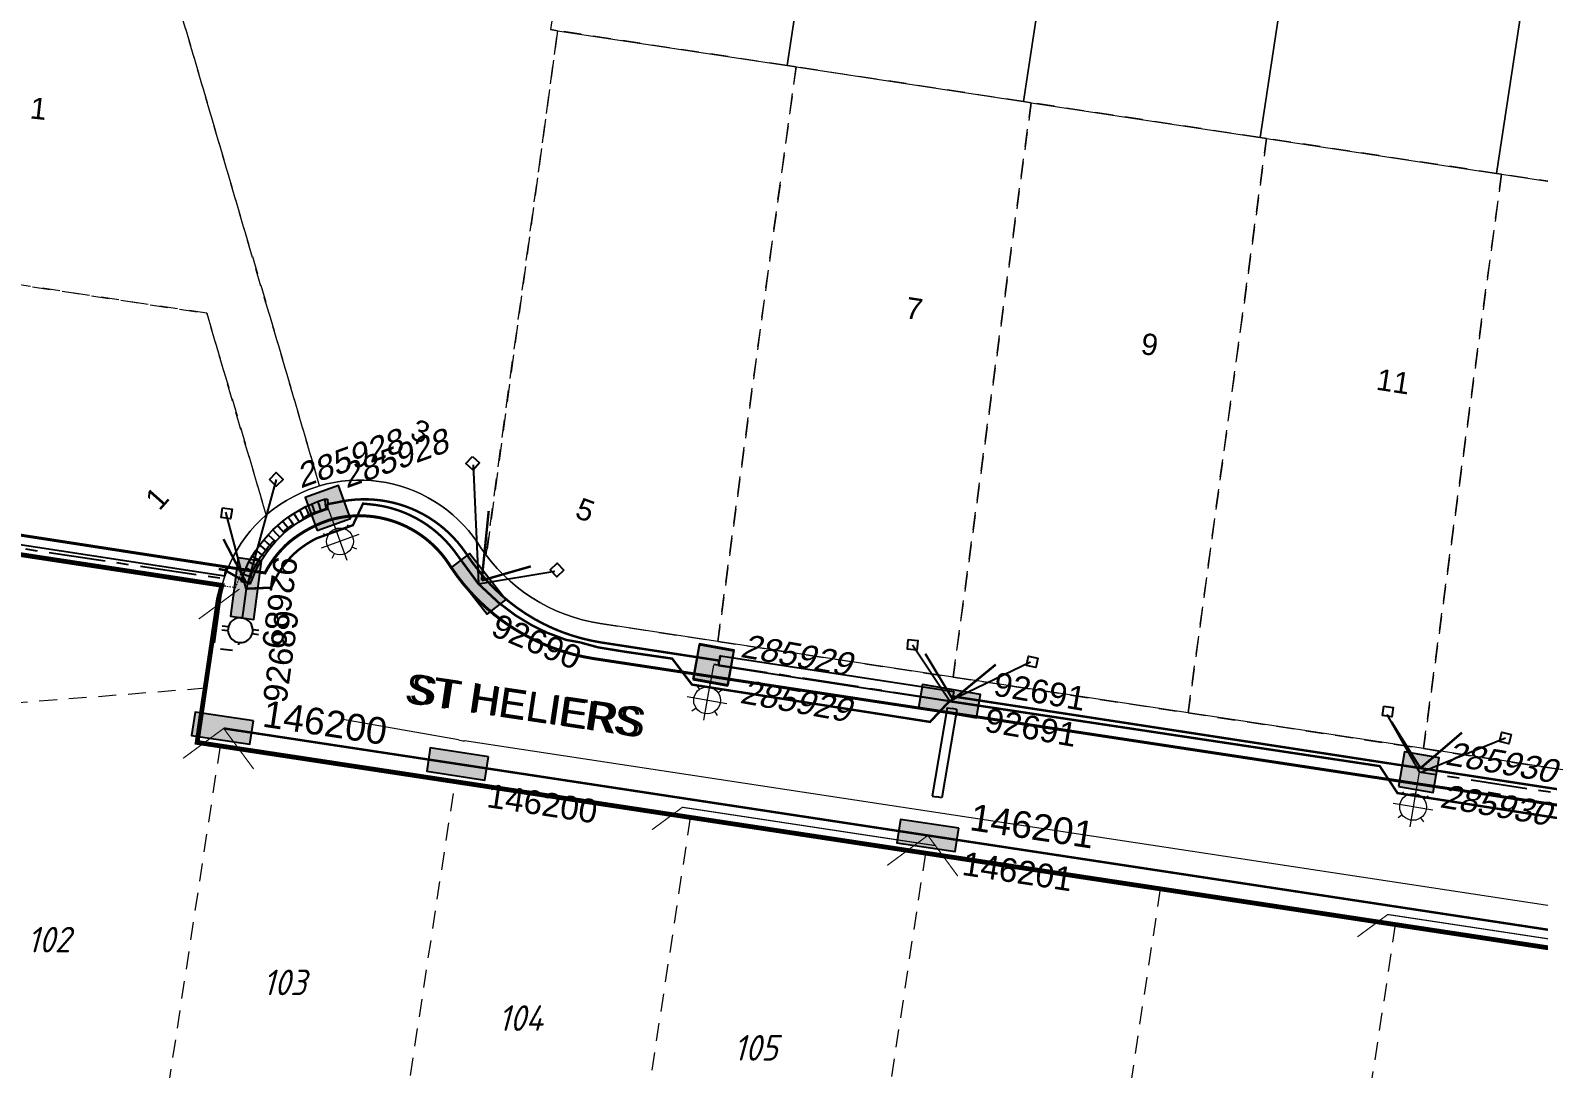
# Model space of a CAD drawing. Header units: metres. Extents: x 277548 to 280124, y 6243677 to 6246862.
# Drawn here: x 278585.5 to 278712.4, y 6245225.2 to 6245312.6 of the extents above; entities that cross this region are included whole.
import ezdxf
from ezdxf.enums import TextEntityAlignment as Align

# ---------------------------------------------------------------- set-up
doc = ezdxf.new("R2010")
doc.units = ezdxf.units.M
for name, pattern in [('Cable New OH', [6, 4, -2]), ('Dash', [5, 3, -2]), ('DIVIDE2', [0.625, 0.25, -0.125, 0, -0.125, 0, -0.125]), ('HIDDEN', [0.375, 0.25, -0.125]), ('HIDDEN2', [0.1875, 0.125, -0.0625]), ('IECLAUG', [3, 2, -1]), ('IECLCENT', [15.5, 9.5, -2, 2, -2]), ('PHANTOM2', [1.25, 0.625, -0.125, 0.125, -0.125, 0.125, -0.125])]:
    doc.linetypes.add(name, pattern=pattern)
doc.layers.get('0').update_dxf_attribs({"color": 6})
doc.layers.add('_User ZKERB-3-1', color=7, linetype='Continuous', lineweight=0, true_color=0x949494)
doc.layers.add('_User ZSTG1-1-1', color=7, linetype='Continuous', lineweight=0, true_color=0x0000f0)
for name, color, linetype, lineweight in [('_User ZSTG1-1-5', 7, 'Continuous', 0), ('Cadastre Land Parcels_SP_EXT', 9, 'Continuous', 5), ('Cadastre Other Property_SP_EXT', 9, 'HIDDEN', 5), ('Cadastre Roads_SP_EXT', 94, 'Continuous', 15)]:
    doc.layers.add(name, color=color, linetype=linetype, lineweight=lineweight)
for name, color, linetype in [('Duct_SP_EXT', 7, 'Continuous'), ('Equip_LV_EXT', 7, 'Continuous'), ('Equip_SP_SL_EXT', 7, 'Continuous'), ('Notes', 7, 'Continuous'), ('Notes_HV_MISC', 7, 'Continuous'), ('Notes_LV_MISC', 7, 'Continuous'), ('Notes_SP_MISC', 7, 'Continuous'), ('Services_SP_EXT', 7, 'Continuous'), ('SupportsUG_SP_LV_EXT', 7, 'Continuous'), ('SupportsUG_SP_LV_NEW', 2, 'Continuous'), ('SupportsUG_SP_LV_SL_EXT', 7, 'Continuous')]:
    doc.layers.add(name, color=color, linetype=linetype)
doc.styles.add('COLUMN_LABEL', font='arial.ttf')
doc.styles.add('iecARIAL', font='arial.ttf', dxfattribs={"height": 2})
doc.styles.add('iecISOCP', font='isocp.shx')
doc.styles.add('POLE_LABEL', font='arial.ttf')
doc.styles.get("Standard").update_dxf_attribs({"font": 'arial.ttf'})

# ---------------------------------------------------------------- blocks, each defined once
blk = doc.blocks.new('*U69')
at = {"lineweight": 15}
for p, q in [((0, 0), (-0.42, -2.47)), ((-1.87, -2.26), (-1.54, -2.72)), ((-0.3, -1.72), (-1.06, -6.16)), ((1.01, -2.75), (0.55, -3.08)), ((1.54, -4.32), (-2.9, -3.56)), ((-2.36, -5.13), (-1.9, -4.81)), ((0.51, -5.63), (0.19, -5.17))]:
    blk.add_line(p, q, dxfattribs=at)
blk.add_circle((-0.68, -3.94), 1.5, dxfattribs=at)
for tag, p, height, flags in [('OPERATING_VOLTAGE', (0.98, -1.65), 0.2, 9), ('ORIENTATION', (0.98, -1.85), 0.2, 9), ('CONSTRUCTED_VOLTAGE', (0.98, -0.65), 0.2, 9), ('CONTROL_TYPE', (0.98, -0.85), 0.2, 9), ('LANTERN_PURPOSE', (0.98, -1.05), 0.2, 9), ('LANTERN_TYPE', (0.98, -1.25), 0.2, 9), ('NO_PHASES', (0.98, -1.45), 0.2, 9), ('LNUMBER', (2.18, -3.25), 2.5, 8), ('OWNED_BY', (0.98, -2.05), 0.2, 9), ('STATE', (0.98, -2.25), 0.2, 9), ('USAGE', (0.98, -2.45), 0.2, 9), ('CEXIST', (0.98, -2.65), 0.2, 9), ('CNEW', (0.98, -2.85), 0.2, 9), ('CNUMBER', (0.98, -3.05), 0.2, 9), ('CREMOVE', (0.98, -3.25), 0.2, 9), ('CREPLACE', (0.98, -3.45), 0.2, 9), ('LKINGHEIGHT', (0.98, -3.65), 0.2, 9), ('LBRACKET', (0.98, -3.85), 0.2, 9), ('LBRACKETVOCAB', (0.98, -4.05), 0.2, 9), ('LCATEGORY', (0.98, -4.25), 0.2, 9), ('LCHARGE1', (0.98, -4.45), 0.2, 9), ('LCHARGE1PERCENT', (0.98, -4.65), 0.2, 9), ('LCHARGE2', (0.98, -4.85), 0.2, 9), ('LCHARGE2PERCENT', (0.98, -5.05), 0.2, 9), ('LCHARGE3', (0.98, -5.25), 0.2, 9), ('LCHARGE3PERCENT', (0.98, -5.45), 0.2, 9), ('LEXIST', (0.98, -5.65), 0.2, 9), ('LLAMP', (0.98, -5.85), 0.2, 9), ('LLAMPVOCAB', (0.98, -6.05), 0.2, 9), ('LMAST', (0.98, -6.25), 0.2, 9), ('LMASTVOCAB', (0.98, -6.45), 0.2, 9), ('LNEW', (0.98, -6.65), 0.2, 9), ('LANTNUMBER', (0.98, -6.85), 0.2, 9), ('LOUTREACH', (0.98, -7.25), 0.2, 9), ('LOUTREACHVOCAB', (0.98, -7.45), 0.2, 9), ('LRATECODE', (0.98, -7.65), 0.2, 9), ('LREMOVE', (0.98, -7.85), 0.2, 9), ('LREPLACE', (0.98, -8.05), 0.2, 9), ('LTYPE', (0.98, -8.25), 0.2, 9), ('LTYPEVOCAB', (0.98, -8.45), 0.2, 9), ('LEGEND', (0.98, -8.65), 0.2, 9), ('STREETNAME', (0.98, -9.25), 0.2, 9), ('SUBURB', (0.98, -9.45), 0.2, 1), ('LOCATION', (0.98, -8.85), 0.2, 9), ('NOTES', (0.98, -9.05), 0.2, 9)]:
    blk.add_attdef(tag, p, '', height=height, dxfattribs=dict(flags=flags))
blk = doc.blocks.new('*U68')
at = {"lineweight": 15}
for p, q in [((0, 0), (-0.44, -2.46)), ((-1.88, -2.24), (-1.56, -2.71)), ((-0.31, -1.72), (-1.1, -6.15)), ((0.99, -2.76), (0.53, -3.08)), ((1.51, -4.33), (-2.92, -3.54)), ((-2.4, -5.12), (-1.94, -4.79)), ((0.47, -5.63), (0.15, -5.17))]:
    blk.add_line(p, q, dxfattribs=at)
blk.add_circle((-0.7, -3.94), 1.5, dxfattribs=at)
for tag, p, height, flags in [('OPERATING_VOLTAGE', (0.98, -1.65), 0.2, 9), ('ORIENTATION', (0.98, -1.85), 0.2, 9), ('CONSTRUCTED_VOLTAGE', (0.98, -0.65), 0.2, 9), ('CONTROL_TYPE', (0.98, -0.85), 0.2, 9), ('LANTERN_PURPOSE', (0.98, -1.05), 0.2, 9), ('LANTERN_TYPE', (0.98, -1.25), 0.2, 9), ('NO_PHASES', (0.98, -1.45), 0.2, 9), ('LNUMBER', (2.18, -3.25), 2.5, 8), ('OWNED_BY', (0.98, -2.05), 0.2, 9), ('STATE', (0.98, -2.25), 0.2, 9), ('USAGE', (0.98, -2.45), 0.2, 9), ('CEXIST', (0.98, -2.65), 0.2, 9), ('CNEW', (0.98, -2.85), 0.2, 9), ('CNUMBER', (0.98, -3.05), 0.2, 9), ('CREMOVE', (0.98, -3.25), 0.2, 9), ('CREPLACE', (0.98, -3.45), 0.2, 9), ('LKINGHEIGHT', (0.98, -3.65), 0.2, 9), ('LBRACKET', (0.98, -3.85), 0.2, 9), ('LBRACKETVOCAB', (0.98, -4.05), 0.2, 9), ('LCATEGORY', (0.98, -4.25), 0.2, 9), ('LCHARGE1', (0.98, -4.45), 0.2, 9), ('LCHARGE1PERCENT', (0.98, -4.65), 0.2, 9), ('LCHARGE2', (0.98, -4.85), 0.2, 9), ('LCHARGE2PERCENT', (0.98, -5.05), 0.2, 9), ('LCHARGE3', (0.98, -5.25), 0.2, 9), ('LCHARGE3PERCENT', (0.98, -5.45), 0.2, 9), ('LEXIST', (0.98, -5.65), 0.2, 9), ('LLAMP', (0.98, -5.85), 0.2, 9), ('LLAMPVOCAB', (0.98, -6.05), 0.2, 9), ('LMAST', (0.98, -6.25), 0.2, 9), ('LMASTVOCAB', (0.98, -6.45), 0.2, 9), ('LNEW', (0.98, -6.65), 0.2, 9), ('LANTNUMBER', (0.98, -6.85), 0.2, 9), ('LOUTREACH', (0.98, -7.25), 0.2, 9), ('LOUTREACHVOCAB', (0.98, -7.45), 0.2, 9), ('LRATECODE', (0.98, -7.65), 0.2, 9), ('LREMOVE', (0.98, -7.85), 0.2, 9), ('LREPLACE', (0.98, -8.05), 0.2, 9), ('LTYPE', (0.98, -8.25), 0.2, 9), ('LTYPEVOCAB', (0.98, -8.45), 0.2, 9), ('LEGEND', (0.98, -8.65), 0.2, 9), ('STREETNAME', (0.98, -9.25), 0.2, 9), ('SUBURB', (0.98, -9.45), 0.2, 1), ('LOCATION', (0.98, -8.85), 0.2, 9), ('NOTES', (0.98, -9.05), 0.2, 9)]:
    blk.add_attdef(tag, p, '', height=height, dxfattribs=dict(flags=flags))
blk = doc.blocks.new('*U67')
at = {"lineweight": 15}
for p, q in [((0, 0), (0.85, -2.35)), ((0.6, -1.65), (2.13, -5.88)), ((3.48, -3), (-0.75, -4.53)), ((-0.51, -2.89), (0, -3.12)), ((2.24, -1.89), (2, -2.4)), ((3.23, -4.64), (2.72, -4.4)), ((0.49, -5.63), (0.73, -5.12))]:
    blk.add_line(p, q, dxfattribs=at)
blk.add_circle((1.36, -3.76), 1.5, dxfattribs=at)
for tag, p, height, flags in [('OPERATING_VOLTAGE', (0.98, -1.65), 0.2, 9), ('ORIENTATION', (0.98, -1.85), 0.2, 9), ('CONSTRUCTED_VOLTAGE', (0.98, -0.65), 0.2, 9), ('CONTROL_TYPE', (0.98, -0.85), 0.2, 9), ('LANTERN_PURPOSE', (0.98, -1.05), 0.2, 9), ('LANTERN_TYPE', (0.98, -1.25), 0.2, 9), ('NO_PHASES', (0.98, -1.45), 0.2, 9), ('LNUMBER', (2.18, -3.25), 2.5, 8), ('OWNED_BY', (0.98, -2.05), 0.2, 9), ('STATE', (0.98, -2.25), 0.2, 9), ('USAGE', (0.98, -2.45), 0.2, 9), ('CEXIST', (0.98, -2.65), 0.2, 9), ('CNEW', (0.98, -2.85), 0.2, 9), ('CNUMBER', (0.98, -3.05), 0.2, 9), ('CREMOVE', (0.98, -3.25), 0.2, 9), ('CREPLACE', (0.98, -3.45), 0.2, 9), ('LKINGHEIGHT', (0.98, -3.65), 0.2, 9), ('LBRACKET', (0.98, -3.85), 0.2, 9), ('LBRACKETVOCAB', (0.98, -4.05), 0.2, 9), ('LCATEGORY', (0.98, -4.25), 0.2, 9), ('LCHARGE1', (0.98, -4.45), 0.2, 9), ('LCHARGE1PERCENT', (0.98, -4.65), 0.2, 9), ('LCHARGE2', (0.98, -4.85), 0.2, 9), ('LCHARGE2PERCENT', (0.98, -5.05), 0.2, 9), ('LCHARGE3', (0.98, -5.25), 0.2, 9), ('LCHARGE3PERCENT', (0.98, -5.45), 0.2, 9), ('LEXIST', (0.98, -5.65), 0.2, 9), ('LLAMP', (0.98, -5.85), 0.2, 9), ('LLAMPVOCAB', (0.98, -6.05), 0.2, 9), ('LMAST', (0.98, -6.25), 0.2, 9), ('LMASTVOCAB', (0.98, -6.45), 0.2, 9), ('LNEW', (0.98, -6.65), 0.2, 9), ('LANTNUMBER', (0.98, -6.85), 0.2, 9), ('LOUTREACH', (0.98, -7.25), 0.2, 9), ('LOUTREACHVOCAB', (0.98, -7.45), 0.2, 9), ('LRATECODE', (0.98, -7.65), 0.2, 9), ('LREMOVE', (0.98, -7.85), 0.2, 9), ('LREPLACE', (0.98, -8.05), 0.2, 9), ('LTYPE', (0.98, -8.25), 0.2, 9), ('LTYPEVOCAB', (0.98, -8.45), 0.2, 9), ('LEGEND', (0.98, -8.65), 0.2, 9), ('STREETNAME', (0.98, -9.25), 0.2, 9), ('SUBURB', (0.98, -9.45), 0.2, 1), ('LOCATION', (0.98, -8.85), 0.2, 9), ('NOTES', (0.98, -9.05), 0.2, 9)]:
    blk.add_attdef(tag, p, '', height=height, dxfattribs=dict(flags=flags))
blk = doc.blocks.new('CCP_EXT')
at = {"flags": 9}
for tag, p in [('STATE', (0, -1.8)), ('LEGEND', (0, -1.4)), ('LIFE_SUPPORT', (0, -1.6)), ('NOTES', (0, -2))]:
    blk.add_attdef(tag, text='', height=0.2, dxfattribs=at).set_placement(p, align=Align.MIDDLE_LEFT)
blk.add_wipeout([(0, 0.57), (0.57, 0), (0, -0.57), (-0.57, 0)])
blk.add_lwpolyline([(-0.57, 0), (0, 0.57), (0.57, 0), (0, -0.57), (-0.57, 0)])
at = {"flags": 1}
blk.add_attdef('Z', (0, 0), '', height=0.2, dxfattribs=at)
at = {"flags": 9}
for tag, p in [('CCP_TYPE', (0, 0)), ('CONSTRUCTED_VOLTAGE', (0, -0.2)), ('OPERATING_VOLTAGE', (0, -0.6)), ('ORIENTATION', (0, -0.8)), ('OWNED_BY', (0, -1)), ('NO_PHASES', (0, -0.4)), ('USAGE', (0, -1.2))]:
    blk.add_attdef(tag, text='', height=0.2, dxfattribs=at).set_placement(p, align=Align.MIDDLE_LEFT)
blk = doc.blocks.new('LV_UG_LINKS_OPEN_EXT')
for p, q in [((-0.25, 1.47), (-0.25, 2.22)), ((0.25, 1.47), (0.25, 2.22)), ((-0.25, -1.47), (-0.25, -2.22)), ((0.25, -1.47), (0.25, -2.22))]:
    blk.add_line(p, q)
at = {"flags": 9}
for tag, p in [('ACTUAL_STATUS', (0, 0)), ('CONSTRUCTED_VOLTAGE', (0, -0.2)), ('OPERATING_VOLTAGE', (0, -0.6)), ('ORIENTATION', (0, -0.8)), ('STATE', (0, -1)), ('SWITCH_TYPE', (0, -1.2)), ('NO_PHASES', (0, -0.4)), ('USAGE', (0, -1.4)), ('NOTES', (0, -1.6))]:
    blk.add_attdef(tag, text='', height=0.2, dxfattribs=at).set_placement(p, align=Align.MIDDLE_LEFT)
at = {"flags": 1}
blk.add_attdef('Z', (0, 0), '', height=0.2, dxfattribs=at)
blk.add_wipeout([(-0.25, 1.47), (-0.43, 1.43), (-0.61, 1.36), (-0.77, 1.28), (-0.93, 1.17), (-1.07, 1.05), (-1.19, 0.9), (-1.29, 0.75), (-1.38, 0.58), (-1.44, 0.4), (-1.48, 0.22), (-1.49, 0.03), (-1.49, -0.16), (-1.45, -0.34), (-1.4, -0.52), (-1.32, -0.69), (-1.23, -0.85), (-1.11, -1), (-0.98, -1.13), (-0.83, -1.24), (-0.66, -1.34), (-0.49, -1.41), (-0.31, -1.46), (-0.13, -1.49), (0.06, -1.49), (0.25, -1.47), (0.43, -1.43), (0.61, -1.36), (0.77, -1.28), (0.93, -1.17), (1.07, -1.05), (1.19, -0.9), (1.29, -0.75), (1.38, -0.58), (1.44, -0.4), (1.48, -0.22), (1.49, -0.03), (1.49, 0.16), (1.45, 0.34), (1.4, 0.52), (1.32, 0.69), (1.23, 0.85), (1.11, 1), (0.98, 1.13), (0.83, 1.24), (0.66, 1.34), (0.49, 1.41), (0.31, 1.46), (0.13, 1.49), (-0.06, 1.49)])
blk.add_lwpolyline([(0, -1.49, 1), (0, 1.49, 1)], format="xyb", close=True)
blk = doc.blocks.new('COLUMN_EXT')
blk.add_hatch(color=256).paths.add_polyline_path([(-1.49, 1.48), (-1.49, -1.49), (1.48, -1.49), (1.48, 1.48)])
blk.add_lwpolyline([(-1.49, -1.49), (1.48, -1.49), (1.48, 1.48), (-1.49, 1.48)], close=True)
at = {"style": 'COLUMN_LABEL', "oblique": 15, "flags": 8}
blk.add_attdef('ASSET_NUM', text='', height=2, dxfattribs=at).set_placement((2, 2), align=Align.MIDDLE_LEFT)
at = {"flags": 9}
for tag, style, p in [('STRUCTURE_PLANT_NUMBER', 'POLE_LABEL', (1.81, 0.03)), ('STREET_CODE', 'COLUMN_LABEL', (1.81, -0.2))]:
    blk.add_attdef(tag, text='', height=0.2, dxfattribs=dict(at, style=style)).set_placement(p, align=Align.MIDDLE_LEFT)
for tag, p in [('COLUMN_TYPE', (1.81, -0.4)), ('OWNED_BY', (1.81, -0.6)), ('STATE', (1.81, -0.8)), ('USAGE', (1.81, -1)), ('LEGEND', (1.81, -1.2)), ('STREETNAME', (1.81, -1.6)), ('SUBURB', (1.81, -1.8)), ('LOCATION', (1.81, -1.4)), ('NOTES', (1.81, -2))]:
    blk.add_attdef(tag, text='', height=0.2, dxfattribs=at).set_placement(p, align=Align.MIDDLE_LEFT)
at = {"flags": 1}
blk.add_attdef('Z', (1.81, -2.35), '', height=0.2, dxfattribs=at)
blk = doc.blocks.new('PILLAR_EXT')
blk.add_hatch(color=256).paths.add_polyline_path([(-2.475, 0.99), (-2.475, -0.99), (2.475, -0.99), (2.475, 0.99)])
blk.add_lwpolyline([(-2.475, -0.99), (2.475, -0.99), (2.475, 0.99), (-2.475, 0.99)], close=True)
at = {"style": 'iecARIAL', "flags": 8}
blk.add_attdef('ASSET_NUM', text='', height=2, dxfattribs=at).set_placement((1.5, 3.5), align=Align.MIDDLE_RIGHT)
for tag, p, flags in [('OWNED_BY', (0, -0.2), 9), ('STATE', (0, -0.4), 9), ('SUPPORT_TYPE', (0, -0.6), 9), ('USAGE', (0, -0.8), 9), ('LEGEND', (0, -1), 9), ('LOCATION', (0, -1.2), 9), ('NOTES', (0, -1.4), 9), ('STREETNAME', (0, -1.8), 9), ('SUBURB', (0, -2), 1), ('PARENT', (0, -1.6), 9)]:
    blk.add_attdef(tag, p, '', height=0.2, dxfattribs=dict(flags=flags))

msp = doc.modelspace()

# ---------------------------------------------------------------- linework, layer by layer
at = {"layer": '_User ZKERB-3-1', "linetype": 'Continuous'}
for p, q in [((278621.50839, 6245252.89164), (278611.79112, 6245254.62324)), ((278837.03028, 6245220.11943), (278622.01104, 6245252.80866))]:
    msp.add_line(p, q, dxfattribs=at)
msp.add_arc((278625.01709, 6245272.58146), 20, 259.896041, 261.355557, dxfattribs=at)
at = {"layer": '_User ZSTG1-1-1', "color": 252, "linetype": 'Dash', "ltscale": 0.5, "true_color": 0x878787}
for p, q in [((278583.71369, 6245268.69531), (278601.63081, 6245265.97172)), ((278601.32587, 6245264.55108), (278599.898, 6245255.159)), ((278600.21361, 6245257.235), (278581.78509, 6245255.7927)), ((278599.898, 6245255.159), (278599.52225, 6245252.6874)), ((278599.898, 6245255.159), (278599.52225, 6245252.6874)), ((278601.45998, 6245252.39281), (278595.44789, 6245212.8472)), ((278599.52225, 6245252.6874), (278601.45998, 6245252.39281)), ((278599.52225, 6245252.6874), (278601.45998, 6245252.39281)), ((278601.45998, 6245252.39281), (278621.23278, 6245249.38676)), ((278601.45998, 6245252.39281), (278621.23278, 6245249.38676)), ((278615.22069, 6245209.84116), (278621.23278, 6245249.38676)), ((278621.23278, 6245249.38676), (278641.00558, 6245246.38072)), ((278621.23278, 6245249.38676), (278641.00558, 6245246.38072)), ((278641.00558, 6245246.38072), (278635.14379, 6245207.82375)), ((278641.00558, 6245246.38072), (278660.77839, 6245243.37467)), ((278641.00558, 6245246.38072), (278660.77839, 6245243.37467)), ((278660.77839, 6245243.37467), (278654.9166, 6245204.81771)), ((278660.77839, 6245243.37467), (278680.55119, 6245240.36863)), ((278660.77839, 6245243.37467), (278680.55119, 6245240.36863)), ((278674.6894, 6245201.81166), (278680.55119, 6245240.36863)), ((278680.55119, 6245240.36863), (278700.32399, 6245237.36258)), ((278680.55119, 6245240.36863), (278700.32399, 6245237.36258)), ((278694.4622, 6245198.80562), (278700.32399, 6245237.36258)), ((278700.32399, 6245237.36258), (278720.09679, 6245234.35653)), ((278700.32399, 6245237.36258), (278720.09679, 6245234.35653))]:
    msp.add_line(p, q, dxfattribs=at)
for points in [[(278569.57902, 6245321.72102), (278564.75897, 6245322.45303), (278560.98796, 6245294.75996), (278600.35896, 6245288.77402), (278605.33403, 6245271.81698), (278605.88496, 6245272.24901), (278606.45797, 6245272.65296), (278607.05104, 6245273.02599), (278607.66204, 6245273.36801), (278608.28999, 6245273.677), (278608.93403, 6245273.95101), (278609.59201, 6245274.19401), (278609.82998, 6245274.27104), (278597.141, 6245317.52999), (278589.47099, 6245318.69598), (278569.57902, 6245321.72102)], [(278649.144, 6245309.607), (278629.85101, 6245312.54203), (278623.84404, 6245268.43101), (278624.25496, 6245267.90702), (278624.75996, 6245267.32403), (278625.29402, 6245266.76798), (278625.85697, 6245266.24098), (278626.445, 6245265.74402), (278627.05997, 6245265.27798), (278627.69799, 6245264.84497), (278628.35801, 6245264.44598), (278629.038, 6245264.08399), (278629.736, 6245263.75601), (278630.44902, 6245263.46504), (278631.17803, 6245263.21303), (278631.918, 6245262.99803), (278632.669, 6245262.82198), (278633.42698, 6245262.68701), (278643.32501, 6245261.18103), (278649.90296, 6245309.49402), (278649.144, 6245309.607)], [(278669.03598, 6245306.58496), (278649.90296, 6245309.49402), (278643.32501, 6245261.18103), (278663.104, 6245258.17498), (278669.68196, 6245306.48603), (278669.03598, 6245306.58496)], [(278682.88397, 6245255.16699), (278689.46202, 6245303.47998), (278688.92796, 6245303.56001), (278669.68196, 6245306.48603), (278663.104, 6245258.17498), (278682.88397, 6245255.16699)], [(278682.88397, 6245255.16699), (278702.66297, 6245252.15997), (278709.24101, 6245300.47296), (278708.82002, 6245300.53603), (278689.46202, 6245303.47998), (278682.88397, 6245255.16699)], [(278722.44197, 6245249.15304), (278729.02001, 6245297.46497), (278728.712, 6245297.51099), (278709.24101, 6245300.47296), (278702.66297, 6245252.15997), (278722.44197, 6245249.15304)], [(278605.33403, 6245271.81698), (278600.35896, 6245288.77402), (278560.98796, 6245294.75996), (278557.97299, 6245272.61701), (278583.67196, 6245268.75696), (278601.64499, 6245265.97899), (278601.835, 6245266.58601), (278602.05503, 6245267.18402), (278602.30599, 6245267.76799), (278602.589, 6245268.33897), (278602.90002, 6245268.89396), (278603.24002, 6245269.432), (278603.60801, 6245269.94998), (278604.001, 6245270.45003), (278604.42102, 6245270.92897), (278604.86604, 6245271.38397), (278605.33403, 6245271.81698)]]:
    msp.add_lwpolyline(points, close=True, dxfattribs=at)
msp.add_lwpolyline([(278597.141, 6245317.52999), (278609.82998, 6245274.27104), (278610.43798, 6245274.43101), (278611.05498, 6245274.55803), (278611.67499, 6245274.65502), (278612.30003, 6245274.71703), (278612.92896, 6245274.74697), (278613.557, 6245274.743), (278614.18496, 6245274.70802), (278614.80903, 6245274.63903), (278615.43098, 6245274.53798), (278616.04498, 6245274.40504), (278616.652, 6245274.23897), (278617.24904, 6245274.04199), (278617.83504, 6245273.814), (278618.40796, 6245273.55501), (278618.96702, 6245273.26696), (278619.50903, 6245272.95002), (278620.03496, 6245272.60499), (278620.54199, 6245272.234), (278621.02897, 6245271.835), (278621.49404, 6245271.41197), (278621.93597, 6245270.96598), (278622.35502, 6245270.49597), (278622.74801, 6245270.00598), (278623.116, 6245269.49498), (278623.40096, 6245269.061), (278623.84404, 6245268.43101), (278629.85101, 6245312.54203), (278629.25203, 6245312.63204)], dxfattribs=at)
at = {"layer": '_User ZSTG1-1-1', "color": 7, "linetype": 'Continuous'}
msp.add_arc((278613.18955, 6245262.74745), 12, 164.413742, 171.355542, dxfattribs=at)
at = {"layer": 'Cadastre Land Parcels_SP_EXT', "linetype": 'Continuous'}
for points in [[(278629.85101, 6245312.54203), (278649.144, 6245309.607), (278656.70298, 6245359.33296), (278636.811, 6245362.35597), (278629.25203, 6245312.63204), (278629.85101, 6245312.54203)], [(278676.59496, 6245356.30898), (278656.70298, 6245359.33296), (278649.144, 6245309.607), (278649.90296, 6245309.49402), (278669.03598, 6245306.58496), (278676.59496, 6245356.30898)], [(278696.48702, 6245353.28501), (278676.59496, 6245356.30898), (278669.03598, 6245306.58496), (278669.68196, 6245306.48603), (278688.92796, 6245303.56001), (278696.48702, 6245353.28501)], [(278716.379, 6245350.26103), (278696.48702, 6245353.28501), (278688.92796, 6245303.56001), (278689.46202, 6245303.47998), (278708.82002, 6245300.53603), (278716.379, 6245350.26103)], [(278736.27097, 6245347.23696), (278716.379, 6245350.26103), (278708.82002, 6245300.53603), (278709.24101, 6245300.47296), (278728.712, 6245297.51099), (278736.27097, 6245347.23696)]]:
    msp.add_lwpolyline(points, close=True, dxfattribs=at)
msp.add_lwpolyline([(279153.18627, 6245168.51426), (278660.67525, 6245243.39005), (278599.53344, 6245252.68536), (278601.196, 6245264.05802), (278601.29599, 6245264.64499), (278601.42796, 6245265.22701), (278601.47398, 6245265.40801), (278601.64499, 6245265.97899), (278583.67196, 6245268.75696), (278557.97299, 6245272.61701), (278557.97299, 6245272.61701), (278494.03899, 6245282.31001), (278491.1409, 6245262.39853), (278580.74285, 6245248.54404), (278576.39803, 6245217.15499), (278571.70103, 6245183.72604), (278567.05297, 6245150.34797), (278476.95502, 6245164.19004), (278469.09201, 6245108.23398), (278489.14298, 6245105.09596), (278466.94294, 6244948.90088), (279257.03894, 6244823.62074)], dxfattribs=at)
at = {"layer": 'Cadastre Roads_SP_EXT', "linetype": 'Continuous'}
msp.add_lwpolyline([(278722.44199, 6245249.15297), (278702.663, 6245252.16004), (278682.88401, 6245255.16703), (278663.10397, 6245258.17499), (278643.32498, 6245261.18101), (278633.42697, 6245262.68697), (278632.66904, 6245262.82199), (278631.918, 6245262.99798), (278631.178, 6245263.21301), (278630.44903, 6245263.46503), (278629.73596, 6245263.756), (278629.038, 6245264.08397), (278628.35804, 6245264.44602), (278627.69796, 6245264.84499), (278627.06004, 6245265.27804), (278626.44499, 6245265.74403), (278625.85696, 6245266.24101), (278625.29401, 6245266.76802), (278624.76002, 6245267.32399), (278624.255, 6245267.90699), (278623.84403, 6245268.431), (278623.401, 6245269.06097), (278623.11604, 6245269.49499), (278622.74798, 6245270.00602), (278622.35502, 6245270.49603), (278621.93601, 6245270.96599), (278621.49404, 6245271.41202), (278621.02902, 6245271.83501), (278620.54201, 6245272.23397), (278620.03496, 6245272.60503), (278619.50901, 6245272.95004), (278618.96699, 6245273.26697), (278618.40801, 6245273.55502), (278617.835, 6245273.81403), (278617.249, 6245274.04203), (278616.65197, 6245274.23904), (278616.04504, 6245274.40497), (278615.43096, 6245274.53796), (278614.80903, 6245274.63898), (278614.18497, 6245274.70803), (278613.55703, 6245274.743), (278612.929, 6245274.74698), (278612.29999, 6245274.71704), (278611.67497, 6245274.65496), (278611.05497, 6245274.558), (278610.43798, 6245274.43102), (278609.82999, 6245274.27101), (278609.59201, 6245274.194), (278608.93396, 6245273.95099), (278608.29003, 6245273.67697), (278607.662, 6245273.36799), (278607.05101, 6245273.02598), (278606.45804, 6245272.65298), (278605.88502, 6245272.24898), (278605.334, 6245271.81699), (278604.86598, 6245271.38403), (278604.421, 6245270.92899), (278604.00102, 6245270.45002), (278603.60797, 6245269.95003), (278603.24, 6245269.43203), (278602.90002, 6245268.89398), (278602.58901, 6245268.33898), (278602.30599, 6245267.768), (278602.05503, 6245267.18403), (278601.83497, 6245266.58602), (278601.64502, 6245265.97901), (278601.47398, 6245265.40802), (278601.42797, 6245265.227), (278601.29604, 6245264.64497), (278601.19599, 6245264.05801), (278599.53345, 6245252.6854), (278660.77834, 6245243.37438), (279153.18625, 6245168.51424)], dxfattribs=at)
at = {"layer": 'Duct_SP_EXT'}
for p, q in [((278610.25316, 6245273.13576), (278610.49672, 6245273.14813)), ((278610.49672, 6245273.14813), (278610.51802, 6245272.72867)), ((278607.18989, 6245271.62735), (278607.65701, 6245271.94138)), ((278607.65701, 6245271.94138), (278608.13861, 6245272.22854)), ((278607.65701, 6245271.94138), (278607.88188, 6245271.58647)), ((278608.13861, 6245272.22854), (278608.6346, 6245272.49037)), ((278608.13861, 6245272.22854), (278608.34434, 6245271.86221)), ((278608.6346, 6245272.49037), (278609.14516, 6245272.72634)), ((278608.6346, 6245272.49037), (278608.82087, 6245272.11377)), ((278609.00714, 6245271.73717), (278608.82087, 6245272.11377)), ((278609.00714, 6245271.73717), (278609.47807, 6245271.95483)), ((278609.14516, 6245272.72634), (278609.66596, 6245272.93543)), ((278609.14516, 6245272.72634), (278609.31162, 6245272.34059)), ((278609.47807, 6245271.95483), (278609.31162, 6245272.34059)), ((278609.47807, 6245271.95483), (278609.95826, 6245272.14761)), ((278609.66596, 6245272.93543), (278610.25316, 6245273.13576)), ((278609.66596, 6245272.93543), (278609.81211, 6245272.54152)), ((278609.95826, 6245272.14761), (278609.81211, 6245272.54152)), ((278609.95826, 6245272.14761), (278610.41314, 6245272.3028)), ((278610.25316, 6245273.13576), (278610.33315, 6245272.71928)), ((278610.41314, 6245272.3028), (278610.33315, 6245272.71928)), ((278610.41314, 6245272.3028), (278610.53931, 6245272.30921)), ((278610.53931, 6245272.30921), (278610.51802, 6245272.72867)), ((278605.89734, 6245270.55103), (278606.30903, 6245270.93134)), ((278606.30903, 6245270.93134), (278606.73957, 6245271.29128)), ((278606.30903, 6245270.93134), (278606.58639, 6245270.61578)), ((278606.86375, 6245270.30021), (278606.58639, 6245270.61578)), ((278606.73957, 6245271.29128), (278607.18989, 6245271.62735)), ((278606.73957, 6245271.29128), (278607.00007, 6245270.96162)), ((278606.86375, 6245270.30021), (278607.26056, 6245270.63196)), ((278607.26056, 6245270.63196), (278607.00007, 6245270.96162)), ((278607.18989, 6245271.62735), (278607.4328, 6245271.28457)), ((278607.26056, 6245270.63196), (278607.67571, 6245270.94178)), ((278607.67571, 6245270.94178), (278607.4328, 6245271.28457)), ((278607.67571, 6245270.94178), (278608.10676, 6245271.23156)), ((278608.10676, 6245271.23156), (278607.88188, 6245271.58647)), ((278608.10676, 6245271.23156), (278608.55006, 6245271.49588)), ((278608.55006, 6245271.49588), (278608.34434, 6245271.86221)), ((278608.55006, 6245271.49588), (278609.00714, 6245271.73717)), ((278604.78941, 6245269.28282), (278605.1374, 6245269.72446)), ((278605.1374, 6245269.72446), (278605.50707, 6245270.14802)), ((278605.1374, 6245269.72446), (278605.46076, 6245269.45623)), ((278605.78413, 6245269.18801), (278605.46076, 6245269.45623)), ((278605.50707, 6245270.14802), (278605.89734, 6245270.55103)), ((278605.50707, 6245270.14802), (278605.81635, 6245269.86365)), ((278605.78413, 6245269.18801), (278606.12563, 6245269.57929)), ((278606.12563, 6245269.57929), (278605.81635, 6245269.86365)), ((278605.89734, 6245270.55103), (278606.19092, 6245270.25045)), ((278606.12563, 6245269.57929), (278606.4845, 6245269.94987)), ((278606.4845, 6245269.94987), (278606.19092, 6245270.25045)), ((278606.4845, 6245269.94987), (278606.86375, 6245270.30021)), ((278603.8936, 6245267.85913), (278604.16775, 6245268.34852)), ((278604.16775, 6245268.34852), (278604.46679, 6245268.82474)), ((278604.16775, 6245268.34852), (278604.52903, 6245268.13408)), ((278604.46679, 6245268.82474), (278604.78941, 6245269.28282)), ((278604.46679, 6245268.82474), (278604.81657, 6245268.59198)), ((278604.89031, 6245267.91963), (278604.52903, 6245268.13408)), ((278604.78941, 6245269.28282), (278605.1263, 6245269.03175)), ((278605.16635, 6245268.35922), (278604.81657, 6245268.59198)), ((278604.89031, 6245267.91963), (278605.16635, 6245268.35922)), ((278605.46318, 6245268.78068), (278605.1263, 6245269.03175)), ((278605.16635, 6245268.35922), (278605.46318, 6245268.78068)), ((278605.46318, 6245268.78068), (278605.78413, 6245269.18801)), ((278601.86636, 6245266.68543), (278601.92987, 6245267.1006)), ((278601.99339, 6245267.51577), (278601.92987, 6245267.1006)), ((278603.23146, 6245266.31155), (278603.42549, 6245266.8386)), ((278603.42549, 6245266.8386), (278603.64659, 6245267.35505)), ((278603.42549, 6245266.8386), (278603.81587, 6245266.6833)), ((278603.64659, 6245267.35505), (278603.8936, 6245267.85913)), ((278603.64659, 6245267.35505), (278604.02847, 6245267.17988)), ((278603.8936, 6245267.85913), (278604.26567, 6245267.66395)), ((278604.41035, 6245267.00471), (278604.02847, 6245267.17988)), ((278604.20626, 6245266.52799), (278604.41035, 6245267.00471)), ((278604.63774, 6245267.46876), (278604.26567, 6245267.66395)), ((278604.41035, 6245267.00471), (278604.63774, 6245267.46876)), ((278604.63774, 6245267.46876), (278604.89031, 6245267.91963)), ((278603.21309, 6245266.25214), (278603.23146, 6245266.31155)), ((278603.21309, 6245266.25214), (278603.61437, 6245266.12813)), ((278603.23146, 6245266.31155), (278603.62944, 6245266.1769)), ((278604.01564, 6245266.00412), (278603.61437, 6245266.12813)), ((278604.02743, 6245266.04225), (278603.62944, 6245266.1769)), ((278604.20626, 6245266.52799), (278603.81587, 6245266.6833)), ((278604.01564, 6245266.00412), (278604.02743, 6245266.04225)), ((278604.02743, 6245266.04225), (278604.20626, 6245266.52799)), ((278643.37722, 6245259.15224), (278643.44122, 6245259.56733)), ((278643.40966, 6245259.14724), (278643.4735, 6245259.56236)), ((278643.50522, 6245259.98243), (278643.44122, 6245259.56733)), ((278643.53733, 6245259.97748), (278643.4735, 6245259.56236)), ((278643.50522, 6245259.98243), (278643.53733, 6245259.97748)), ((278643.37722, 6245259.15224), (278643.40966, 6245259.14724)), ((278643.40966, 6245259.14724), (278663.03383, 6245256.13765)), ((278663.16117, 6245256.96794), (278663.0975, 6245256.55279)), ((278662.60947, 6245255.59515), (278661.33545, 6245248.17487)), ((278663.43735, 6245255.45301), (278662.16334, 6245248.03272)), ((278662.60947, 6245255.59515), (278663.02341, 6245255.52408)), ((278663.43735, 6245255.45301), (278663.02341, 6245255.52408)), ((278663.03383, 6245256.13765), (278663.0975, 6245256.55279)), ((278661.33545, 6245248.17487), (278661.74939, 6245248.10379)), ((278662.16334, 6245248.03272), (278661.74939, 6245248.10379))]:
    msp.add_line(p, q, dxfattribs=at)
at = {"layer": 'Notes_LV_MISC', "linetype": 'IECLCENT', "ltscale": 0.5, "flags": 128}
for points in [[(278603.64722, 6245265.61031), (278602.93141, 6245260.34548), (278600.94964, 6245260.61492), (278601.74207, 6245266.44324), (278495.52565, 6245282.32532), (278494.66227, 6245282.25742)], [(278603.64726, 6245265.61041), (278604.19506, 6245267.04658), (278604.19506, 6245267.04658), (278604.90175, 6245268.31768), (278605.54039, 6245269.1721), (278606.26093, 6245269.94979), (278607.07891, 6245270.64373), (278607.81647, 6245271.14472), (278608.32147, 6245271.43134), (278608.93574, 6245271.8591), (278610.52974, 6245272.41064)], [(278662.79911, 6245256.15031), (278642.99427, 6245259.25196)], [(278742.00011, 6245244.08888), (278702.28942, 6245250.18824)]]:
    msp.add_lwpolyline(points, dxfattribs=at)
at = {"layer": 'Notes_LV_MISC', "linetype": 'IECLCENT', "ltscale": 0.5, "const_width": 0.2, "flags": 128}
for points in [[(278623.18826, 6245266.02591), (278621.31199, 6245268.57768), (278621.31199, 6245268.57768), (278621.1555, 6245268.79506), (278620.82734, 6245269.20397), (278620.47824, 6245269.59577), (278620.10996, 6245269.96731), (278619.72158, 6245270.32074), (278619.31701, 6245270.65207), (278618.89518, 6245270.96071), (278618.45508, 6245271.24949), (278618.00338, 6245271.51359), (278617.5375, 6245271.75374), (278617.06011, 6245271.96945), (278616.57272, 6245272.15906), (278616.07439, 6245272.32347), (278615.56906, 6245272.46169), (278615.05855, 6245272.5723), (278614.5387, 6245272.6568), (278613.48675, 6245272.77293), (278612.63593, 6245270.95596), (278609.55586, 6245269.8405), (278609.2825, 6245269.69112), (278609.2825, 6245269.69112), (278609.09423, 6245269.58576), (278608.67674, 6245269.32309), (278608.27284, 6245269.03839), (278607.93092, 6245268.77021), (278607.65573, 6245268.51562), (278607.3566, 6245268.2099), (278607.07974, 6245267.89409), (278606.81298, 6245267.5545), (278606.56348, 6245267.20341), (278606.33776, 6245266.84622), (278606.12797, 6245266.47202), (278605.93811, 6245266.0888), (278605.77212, 6245265.70267), (278603.64718, 6245265.61033)], [(278779.64065, 6245226.82136), (278621.43367, 6245250.87346)]]:
    msp.add_lwpolyline(points, dxfattribs=at)
at = {"layer": 'Notes_SP_MISC', "linetype": 'IECLCENT', "ltscale": 0.5, "const_width": 0.2, "flags": 128}
for points in [[(278623.6323, 6245266.59602), (278622.94831, 6245267.46659), (278622.56944, 6245267.96816), (278622.40962, 6245268.19643), (278622.13028, 6245268.61952), (278621.8077, 6245269.06651), (278621.47052, 6245269.4878), (278621.11041, 6245269.89017), (278620.73138, 6245270.27426), (278620.33374, 6245270.6351), (278619.91645, 6245270.97604), (278619.47982, 6245271.29502), (278619.02687, 6245271.59272), (278618.56291, 6245271.8639), (278618.08287, 6245272.11077), (278617.59248, 6245272.33194), (278617.0896, 6245272.52676), (278616.57547, 6245272.69645), (278616.05505, 6245272.83882), (278615.52884, 6245272.95279), (278614.99456, 6245273.03984), (278614.45962, 6245273.09882), (278613.92093, 6245273.12901), (278613.38101, 6245273.13153), (278612.84338, 6245273.10575), (278612.30812, 6245273.05191), (278611.77465, 6245272.96837), (278611.2437, 6245272.85905), (278610.51803, 6245272.72868)], [(278623.46653, 6245266.30583), (278624.0549, 6245272.15319)], [(278603.62942, 6245266.17693), (278601.74926, 6245269.7837)], [(278603.62942, 6245266.17693), (278601.84651, 6245267.18496), (278601.35073, 6245267.26353)], [(278623.46653, 6245266.30583), (278627.60155, 6245267.49229)], [(278663.09897, 6245256.2806), (278666.70118, 6245259.23741)], [(278702.41325, 6245250.51906), (278705.90295, 6245253.5107)], [(278742.37978, 6245244.38566), (278742.35547, 6245244.38933), (278722.57946, 6245247.42519), (278702.80256, 6245250.45926), (278702.76087, 6245250.46562)]]:
    msp.add_lwpolyline(points, dxfattribs=at)
at = {"layer": 'Notes_SP_MISC', "linetype": 'IECLAUG', "lineweight": -3, "ltscale": 0.25, "const_width": 0.1}
for points in [[(278603.09276, 6245265.58361), (278599.67705, 6245263.06708)], [(278598.35566, 6245251.34745), (278601.77137, 6245253.86398), (278604.2879, 6245250.44827)], [(278661.61655, 6245244.0062), (278640.34798, 6245247.22997), (278637.79782, 6245245.35112)], [(278657.57062, 6245242.34508), (278660.98632, 6245244.86161), (278663.50286, 6245241.4459)], [(278720.93319, 6245234.98833), (278699.66463, 6245238.2121), (278697.11446, 6245236.33325)]]:
    msp.add_lwpolyline(points, dxfattribs=at)

# ---------------------------------------------------------------- block references
at = {"layer": 'Equip_SP_SL_EXT', "xscale": 0.75, "yscale": 0.75, "zscale": 0.75}
for name, p in [('*U67', (278610.52978, 6245272.41066)), ('*U68', (278642.94692, 6245259.17773)), ('*U69', (278702.30043, 6245250.2176))]:
    msp.add_blockref(name, p, dxfattribs=at)
at = {"layer": 'Notes_LV_MISC'}
ref = msp.add_blockref('COLUMN_EXT', (278610.52971, 6245272.4107), dxfattribs=dict(at, rotation=19.90801271437688))
ref.add_attrib('ASSET_NUM', '285928', dxfattribs={"layer": '0', "height": 2, "rotation": 19.9080127, "style": 'COLUMN_LABEL', "oblique": 15}).set_placement((278611.72916, 6245274.97221), align=Align.MIDDLE_LEFT)
ref = msp.add_blockref('PILLAR_EXT', (278603.64714, 6245265.61032), dxfattribs=dict(at, rotation=262.2574572798094))
ref.add_attrib('ASSET_NUM', '92689', dxfattribs={"layer": '0', "height": 2, "rotation": 262.2574573, "style": 'iecARIAL', "text_generation_flag": 6}).set_placement((278606.05268, 6245256.07054), align=Align.MIDDLE_LEFT)
ref = msp.add_blockref('COLUMN_EXT', (278642.99427, 6245259.25196), dxfattribs=dict(at, rotation=349.8558611731738))
ref.add_attrib('ASSET_NUM', '285929', dxfattribs={"layer": '0', "height": 2, "rotation": 349.8558612, "style": 'COLUMN_LABEL', "oblique": 15}).set_placement((278645.31525, 6245260.86844), align=Align.MIDDLE_LEFT)
ref = msp.add_blockref('PILLAR_EXT', (278621.44018, 6245250.87346), dxfattribs=dict(at, rotation=171.3810364505723))
ref.add_attrib('ASSET_NUM', '146200', dxfattribs={"layer": '0', "height": 2, "rotation": 171.3810365, "style": 'iecARIAL', "text_generation_flag": 6}).set_placement((278623.95554, 6245248.24471), align=Align.MIDDLE_LEFT)
ref = msp.add_blockref('PILLAR_EXT', (278660.98632, 6245244.86161), dxfattribs=dict(at, rotation=171.3810364505723))
ref.add_attrib('ASSET_NUM', '146201', dxfattribs={"layer": '0', "height": 2, "rotation": 171.3810365, "style": 'iecARIAL', "text_generation_flag": 6}).set_placement((278663.92779, 6245242.5404), align=Align.MIDDLE_LEFT)
at = {"layer": 'SupportsUG_SP_LV_EXT'}
ref = msp.add_blockref('PILLAR_EXT', (278662.79913, 6245256.15031), dxfattribs=dict(at, rotation=350.1804605470256))
ref.add_attrib('ASSET_NUM', '92691', dxfattribs={"layer": '0', "height": 2, "rotation": 350.1804605, "style": 'iecARIAL'}).set_placement((278673.48833, 6245253.28274), align=Align.MIDDLE_RIGHT)
at = {"layer": 'SupportsUG_SP_LV_NEW'}
ref = msp.add_blockref('PILLAR_EXT', (278601.66792, 6245253.87974), dxfattribs=dict(at, rotation=171.3810364505723))
ref.add_attrib('ASSET_NUM', '146200', dxfattribs={"layer": '0', "height": 2.25, "rotation": 171.3810365, "text_generation_flag": 6}).set_placement((278615.47729, 6245253.56855), align=Align.MIDDLE_RIGHT)
ref = msp.add_blockref('PILLAR_EXT', (278660.98632, 6245244.86161), dxfattribs=dict(at, rotation=171.3810364505723))
ref.add_attrib('ASSET_NUM', '146201', dxfattribs={"layer": '0', "height": 2.25, "rotation": 171.3810365, "text_generation_flag": 6}).set_placement((278674.95212, 6245244.86726), align=Align.MIDDLE_RIGHT)
at = {"layer": 'SupportsUG_SP_LV_SL_EXT'}
ref = msp.add_blockref('COLUMN_EXT', (278610.52971, 6245272.4107), dxfattribs=dict(at, rotation=19.90801271437688))
ref.add_attrib('ASSET_NUM', '285928', dxfattribs={"layer": '0', "height": 2, "rotation": 19.9080127, "style": 'COLUMN_LABEL', "oblique": 15}).set_placement((278607.88882, 6245274.97221), align=Align.MIDDLE_LEFT)
ref = msp.add_blockref('COLUMN_EXT', (278642.94681, 6245259.17768), dxfattribs=dict(at, rotation=349.8558611731738))
ref.add_attrib('ASSET_NUM', '285929', dxfattribs={"layer": '0', "height": 2, "rotation": 349.8558612, "style": 'COLUMN_LABEL', "oblique": 15}).set_placement((278645.2678, 6245257.0089), align=Align.MIDDLE_LEFT)

# ---------------------------------------------------------------- texts
at = {"layer": '_User ZSTG1-1-5', "color": 252, "linetype": 'Cable New OH', "true_color": 0x878787, "style": 'iecISOCP', "oblique": 15}
for s, p in [('102', (278585.26529, 6245235.02497)), ('103', (278605.06529, 6245231.42497)), ('104', (278624.86529, 6245228.42497)), ('105', (278644.66529, 6245225.92497))]:
    msp.add_text(s, height=2.15, dxfattribs=at).set_placement(p)
at = {"layer": 'Cadastre Land Parcels_SP_EXT'}
for s, rotation, p in [('1', 353.6500574, (278585.40901, 6245305.18032)), ('7', 351.28, (278659.00999, 6245288.3842)), ('9', 351.28, (278678.81201, 6245285.37356)), ('11', 351.28, (278698.61403, 6245282.36318)), ('3', 337.5, (278617.32186, 6245278.29608)), ('1', 48.4014826, (278596.36204, 6245272.10125)), ('5', 339.6, (278631.21043, 6245271.64166))]:
    msp.add_text(s, height=1.8, rotation=rotation, dxfattribs=at).set_placement(p)
at = {"layer": 'Cadastre Roads_SP_EXT'}
msp.add_text('ST HELIERS', height=2.5, rotation=351.59645, dxfattribs=at).set_placement((278627.15521, 6245255.78838), align=Align.MIDDLE_CENTER)
at = {"layer": 'Notes_HV_MISC'}
msp.add_text('ST HELIERS', height=2.5, rotation=351.59645, dxfattribs=at).set_placement((278627.15521, 6245255.78838), align=Align.MIDDLE_CENTER)
at = {"layer": 'Notes_LV_MISC', "color": 7}
msp.add_text('ST HELIERS', height=2.4, rotation=351.3555561, dxfattribs=at).set_placement((278627.15521, 6245255.78838), align=Align.MIDDLE_CENTER)

# ---------------------------------------------------------------- next in the draw order: block references
at = {"layer": 'Services_SP_EXT'}
for p, rotation in [((278622.7145, 6245276.16105), 272.7371562883381), ((278602.01207, 6245271.95032), 306.4628797296365), ((278629.80437, 6245267.19192), 179.1752875447512), ((278659.70643, 6245260.89378), 309.8754842315503), ((278669.76092, 6245259.46376), 213.6666440645648), ((278699.66996, 6245255.28061), 307.2140726821094), ((278709.55017, 6245253.06368), 211.5902689313589)]:
    msp.add_blockref('CCP_EXT', p, dxfattribs=dict(at, rotation=rotation))
msp.add_blockref('CCP_EXT', (278606.19181, 6245274.80845), dxfattribs=at)

# ---------------------------------------------------------------- next in the draw order: block references
for p, rotation in [((278622.7145, 6245276.16105), 272.7371562883381), ((278602.01207, 6245271.95032), 306.4628797296365), ((278629.80437, 6245267.19192), 179.1752875447512), ((278659.70643, 6245260.89378), 309.8754842315503), ((278669.76092, 6245259.46376), 213.6666440645648), ((278699.66996, 6245255.28061), 307.2140726821094), ((278709.55017, 6245253.06368), 211.5902689313589)]:
    msp.add_blockref('CCP_EXT', p, dxfattribs=dict(at, rotation=rotation))
msp.add_blockref('CCP_EXT', (278606.19181, 6245274.80845), dxfattribs=at)

# ---------------------------------------------------------------- next in the draw order: linework, layer by layer
at = {"layer": 'Cadastre Other Property_SP_EXT', "linetype": 'HIDDEN2'}
msp.add_lwpolyline([(278495.82436, 6245284.14456), (278495.58226, 6245282.66747), (278602.77584, 6245265.71395), (278603.33159, 6245267.14472), (278495.82436, 6245284.14456)], close=True, dxfattribs=at)
at = {"layer": 'Duct_SP_EXT'}
for p, q in [((278494.29378, 6245283.99248), (278601.99339, 6245267.51577)), ((278494.16675, 6245283.16214), (278601.86636, 6245266.68543)), ((278643.53733, 6245259.97748), (278663.16117, 6245256.96794))]:
    msp.add_line(p, q, dxfattribs=at)
at = {"layer": 'Notes_HV_MISC', "linetype": 'DIVIDE2', "ltscale": 7.5, "const_width": 0.25, "flags": 128}
msp.add_lwpolyline([(278859.95972, 6245236.45039), (278858.46622, 6245225.53434), (278837.07599, 6245228.69006), (278837.07599, 6245228.69006), (278801.108, 6245234.15914), (278781.32918, 6245237.16611), (278761.55012, 6245240.17317), (278741.77014, 6245243.18014), (278721.99107, 6245246.18712), (278702.21217, 6245249.19409), (278682.43303, 6245252.20107), (278662.65313, 6245255.20913), (278642.87398, 6245258.2151), (278632.93807, 6245259.72684), (278632.0632, 6245259.88275), (278631.15664, 6245260.09513), (278630.26893, 6245260.35313), (278629.39148, 6245260.65626), (278628.53029, 6245261.00778), (278627.69422, 6245261.40067), (278626.87599, 6245261.83635), (278626.07862, 6245262.31841), (278625.31061, 6245262.83959), (278624.56929, 6245263.40123), (278623.86234, 6245263.99899), (278623.18576, 6245264.63211), (278622.5427, 6245265.30169), (278621.93944, 6245265.99821), (278621.43502, 6245266.64135), (278620.91968, 6245267.37433), (278620.64399, 6245267.79407), (278620.35904, 6245268.1898), (278620.06367, 6245268.55808), (278619.74952, 6245268.91043), (278619.41778, 6245269.24509), (278619.06768, 6245269.56366), (278618.70432, 6245269.86129), (278618.32545, 6245270.13848), (278617.92772, 6245270.3994), (278617.5219, 6245270.6368), (278617.10241, 6245270.85277), (278616.67215, 6245271.04738), (278616.23446, 6245271.21763), (278615.78585, 6245271.36569), (278615.33132, 6245271.48998), (278614.87262, 6245271.58933), (278614.40324, 6245271.66557), (278613.93636, 6245271.7172), (278613.46381, 6245271.74348), (278612.99092, 6245271.74657), (278612.51971, 6245271.72413), (278612.05508, 6245271.678), (278611.58945, 6245271.60518), (278611.12266, 6245271.50908), (278610.67413, 6245271.39105), (278610.5737, 6245271.3586), (278610.04176, 6245271.16216), (278609.54051, 6245270.94878), (278609.0577, 6245270.71129), (278608.5834, 6245270.44578), (278608.12202, 6245270.15549), (278607.67583, 6245269.84102), (278607.28169, 6245269.53196), (278606.95837, 6245269.23275), (278606.62271, 6245268.88966), (278606.31006, 6245268.53306), (278606.01169, 6245268.15335), (278605.73258, 6245267.76054), (278605.47832, 6245267.35814), (278605.24326, 6245266.93881), (278601.87418, 6245267.46133), (278601.87418, 6245267.46133), (278583.89798, 6245270.23991), (278558.19681, 6245274.10015), (278495.30478, 6245283.63531)], dxfattribs=at)
at = {"layer": 'Notes_LV_MISC', "linetype": 'IECLCENT', "ltscale": 0.5, "const_width": 0.2, "flags": 128}
for points in [[(278623.18834, 6245266.02591), (278624.89745, 6245264.43333), (278624.89745, 6245264.43333), (278626.30851, 6245263.37087), (278627.65977, 6245262.55197), (278628.93219, 6245261.92385), (278630.57198, 6245261.30649), (278631.74139, 6245261.09812), (278633.24254, 6245260.68438), (278635.50102, 6245260.31301), (278635.50102, 6245260.31301), (278639.48812, 6245259.73271), (278641.14688, 6245257.54935), (278661.17283, 6245254.40975), (278662.79911, 6245256.15031)], [(278662.79911, 6245256.15039), (278698.99182, 6245250.69395), (278700.47943, 6245248.42568), (278739.33515, 6245242.35941), (278742.03215, 6245244.1803)]]:
    msp.add_lwpolyline(points, dxfattribs=at)
at = {"layer": 'Notes_SP_MISC', "linetype": 'IECLCENT', "ltscale": 0.5, "const_width": 0.2, "flags": 128}
for points in [[(278643.44118, 6245259.56733), (278633.55318, 6245261.08583), (278632.73009, 6245261.23562), (278631.89183, 6245261.43215), (278631.06784, 6245261.67396), (278630.25715, 6245261.95452), (278629.45829, 6245262.2811), (278628.68293, 6245262.64733), (278627.92372, 6245263.05247), (278627.18768, 6245263.50036), (278626.47628, 6245263.98308), (278625.79196, 6245264.50456), (278625.13587, 6245265.05908), (278624.5085, 6245265.64859), (278623.91303, 6245266.27075), (278623.6323, 6245266.59602)], [(278663.09897, 6245256.2806), (278660.77044, 6245260.14706)], [(278702.76087, 6245250.46562), (278683.02664, 6245253.49528), (278663.25055, 6245256.52918), (278663.0975, 6245256.55268)], [(278702.41325, 6245250.51906), (278699.97262, 6245254.42076)], [(278834.5015, 6245176.8729), (278834.50154, 6245176.87321), (278839.95096, 6245212.71769), (278835.86097, 6245218.27422), (278779.64065, 6245226.82136), (278601.77137, 6245253.86398)]]:
    msp.add_lwpolyline(points, dxfattribs=at)
at = {"layer": 'Services_SP_EXT'}
for points in [[(278622.75501, 6245276.01837), (278623.18822, 6245266.02591)], [(278606.19185, 6245274.80845), (278603.64724, 6245265.61039)], [(278603.64724, 6245265.61039), (278601.93757, 6245272.05915)], [(278623.18822, 6245266.02591), (278629.62336, 6245267.0991)], [(278659.70648, 6245260.89382), (278662.80343, 6245256.19776)], [(278669.61927, 6245259.43942), (278662.79911, 6245256.15033)], [(278699.57496, 6245255.04259), (278702.30034, 6245250.21761)], [(278702.52205, 6245250.21761), (278709.56916, 6245253.07997)]]:
    msp.add_lwpolyline(points, dxfattribs=at)

# ---------------------------------------------------------------- next in the draw order: block references
at = {"layer": 'Notes_LV_MISC'}
ref = msp.add_blockref('PILLAR_EXT', (278662.79913, 6245256.15031), dxfattribs=dict(at, rotation=350.1804605470256))
ref.add_attrib('ASSET_NUM', '92691', dxfattribs={"layer": '0', "height": 2, "rotation": 350.1804605, "style": 'iecARIAL'}).set_placement((278674.23498, 6245256.31255), align=Align.MIDDLE_RIGHT)
ref = msp.add_blockref('COLUMN_EXT', (278702.28935, 6245250.1882), dxfattribs=dict(at, rotation=350.2415603776622))
ref.add_attrib('ASSET_NUM', '285930', dxfattribs={"layer": '0', "height": 2, "rotation": 350.2415604, "style": 'COLUMN_LABEL', "oblique": 15}).set_placement((278704.59941, 6245251.82027), align=Align.MIDDLE_LEFT)
at = {"layer": 'SupportsUG_SP_LV_EXT'}
ref = msp.add_blockref('PILLAR_EXT', (278623.18819, 6245266.02588), dxfattribs=dict(at, rotation=307.9870842944173))
ref.add_attrib('ASSET_NUM', '92690', dxfattribs={"layer": '0', "height": 2, "rotation": 337.2583627, "style": 'iecARIAL'}).set_placement((278631.67701, 6245259.65642), align=Align.MIDDLE_RIGHT)
at = {"layer": 'SupportsUG_SP_LV_SL_EXT'}
ref = msp.add_blockref('COLUMN_EXT', (278702.28935, 6245250.1882), dxfattribs=dict(at, rotation=350.2415603776622))
ref.add_attrib('ASSET_NUM', '285930', dxfattribs={"layer": '0', "height": 2, "rotation": 350.2415604, "style": 'COLUMN_LABEL', "oblique": 15}).set_placement((278704.12843, 6245248.22897), align=Align.MIDDLE_LEFT)

# ---------------------------------------------------------------- next in the draw order: block references
at = {"layer": 'Equip_LV_EXT', "xscale": 0.7, "yscale": 0.7, "zscale": 0.7, "rotation": 263.5811774219943}
msp.add_blockref('LV_UG_LINKS_OPEN_EXT', (278603.17281, 6245262.12162), dxfattribs=at)

# ---------------------------------------------------------------- next in the draw order: linework, layer by layer
at = {"layer": 'Notes', "color": 20, "linetype": 'PHANTOM2', "ltscale": 7.5, "true_color": 0xff470a, "const_width": 0.4, "flags": 128}
msp.add_lwpolyline([(278494.0465, 6245282.30887), (278601.62036, 6245265.8967), (278601.45683, 6245265.26602), (278601.32518, 6245264.77353), (278599.53344, 6245252.68536), (279145.25413, 6245169.72015), (279149.03558, 6245165.1227), (279147.36243, 6245126.49783), (279111.26352, 6245134.42811), (278893.7627, 6245167.49461), (278772.07802, 6245187.00574), (278635.14377, 6245207.82359), (278634.99144, 6245206.83542), (278595.44789, 6245212.8472), (278575.93578, 6245212.83527), (278580.82827, 6245248.76502), (278491.1409, 6245262.39853)], close=True, dxfattribs=at)

# ---------------------------------------------------------------- next in the draw order: block references
at = {"layer": 'SupportsUG_SP_LV_EXT'}
ref = msp.add_blockref('PILLAR_EXT', (278603.64714, 6245265.61032), dxfattribs=dict(at, rotation=262.2574572798094))
ref.add_attrib('ASSET_NUM', '92689', dxfattribs={"layer": '0', "height": 2, "rotation": 262.2574573, "style": 'iecARIAL'}).set_placement((278605.96659, 6245260.58368), align=Align.MIDDLE_RIGHT)

doc.saveas('drawing.dxf')
